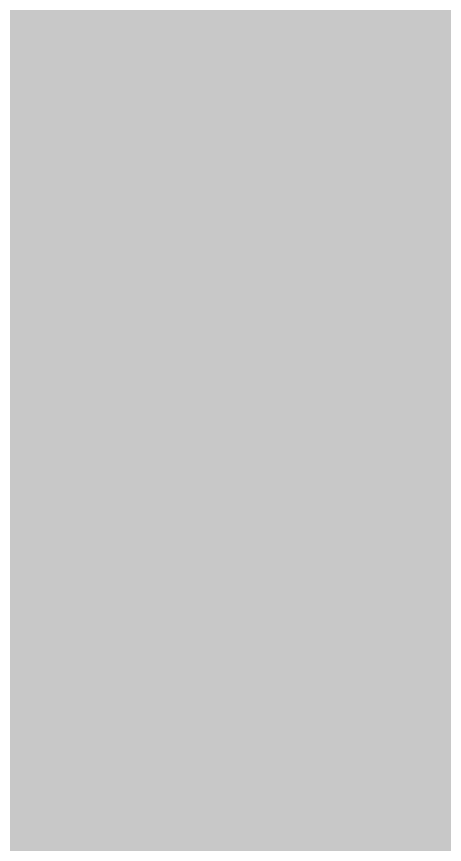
# Model space of a CAD drawing. Header units: inches. Extents: x 20139 to 37433, y -23296 to -20170.
# Drawn here: x 31392.695 to 31393.449, y -22529.977 to -22528.517 of the extents above; entities that cross this region are included whole.
import ezdxf

# ---------------------------------------------------------------- set-up
doc = ezdxf.new("R2010")
doc.units = ezdxf.units.IN
doc.header["$MEASUREMENT"] = 0
doc.layers.add('S-BEAM', color=12, linetype='Continuous', lineweight=9)

# ---------------------------------------------------------------- blocks, each defined once
blk = doc.blocks.new('Girt_Z - 8_D-834902-Level 1')
at = {"layer": 'S-BEAM'}
h = blk.add_hatch(color=256, dxfattribs=at)
h.paths.add_polyline_path([(22135.0817, -22536.8528), (22135.0817, -22356.2528), (22133.0102, -22356.2528), (22133.0102, -22536.8528)], flags=0)
h.paths.add_polyline_path([(22135.0817, -22343.8528), (22135.0817, -22114.6424), (22133.0102, -22114.6424), (22133.0102, -22343.8528)], flags=0)
h.paths.add_polyline_path([(22135.0817, -22102.2424), (22135.0817, -21873.7528), (22133.0102, -21873.7528), (22133.0102, -22102.2424)], flags=0)
h.paths.add_polyline_path([(22135.0817, -21861.3528), (22135.0817, -21632.5028), (22133.0102, -21632.5028), (22133.0102, -21861.3528)], flags=0)
h.paths.add_polyline_path([(22135.0817, -21620.1028), (22135.0817, -21414.1153), (22133.0102, -21414.1153), (22133.0102, -21620.1028)], flags=0)
h.paths.add_polyline_path([(22135.0817, -21409.1153), (22135.0817, -21391.2528), (22133.0102, -21391.2528), (22133.0102, -21409.1153)], flags=0)
h.paths.add_polyline_path([(22135.0817, -21378.8528), (22135.0817, -21150.0028), (22133.0102, -21150.0028), (22133.0102, -21378.8528)], flags=0)
h.paths.add_polyline_path([(22135.0817, -21137.6028), (22135.0817, -20908.7528), (22133.0102, -20908.7528), (22133.0102, -21137.6028)], flags=0)

msp = doc.modelspace()

# ---------------------------------------------------------------- block references
at = {"layer": 'S-BEAM'}
msp.add_blockref('Girt_Z - 8_D-834902-Level 1', (9258.45897, 0), dxfattribs=at)

doc.saveas('drawing.dxf')
